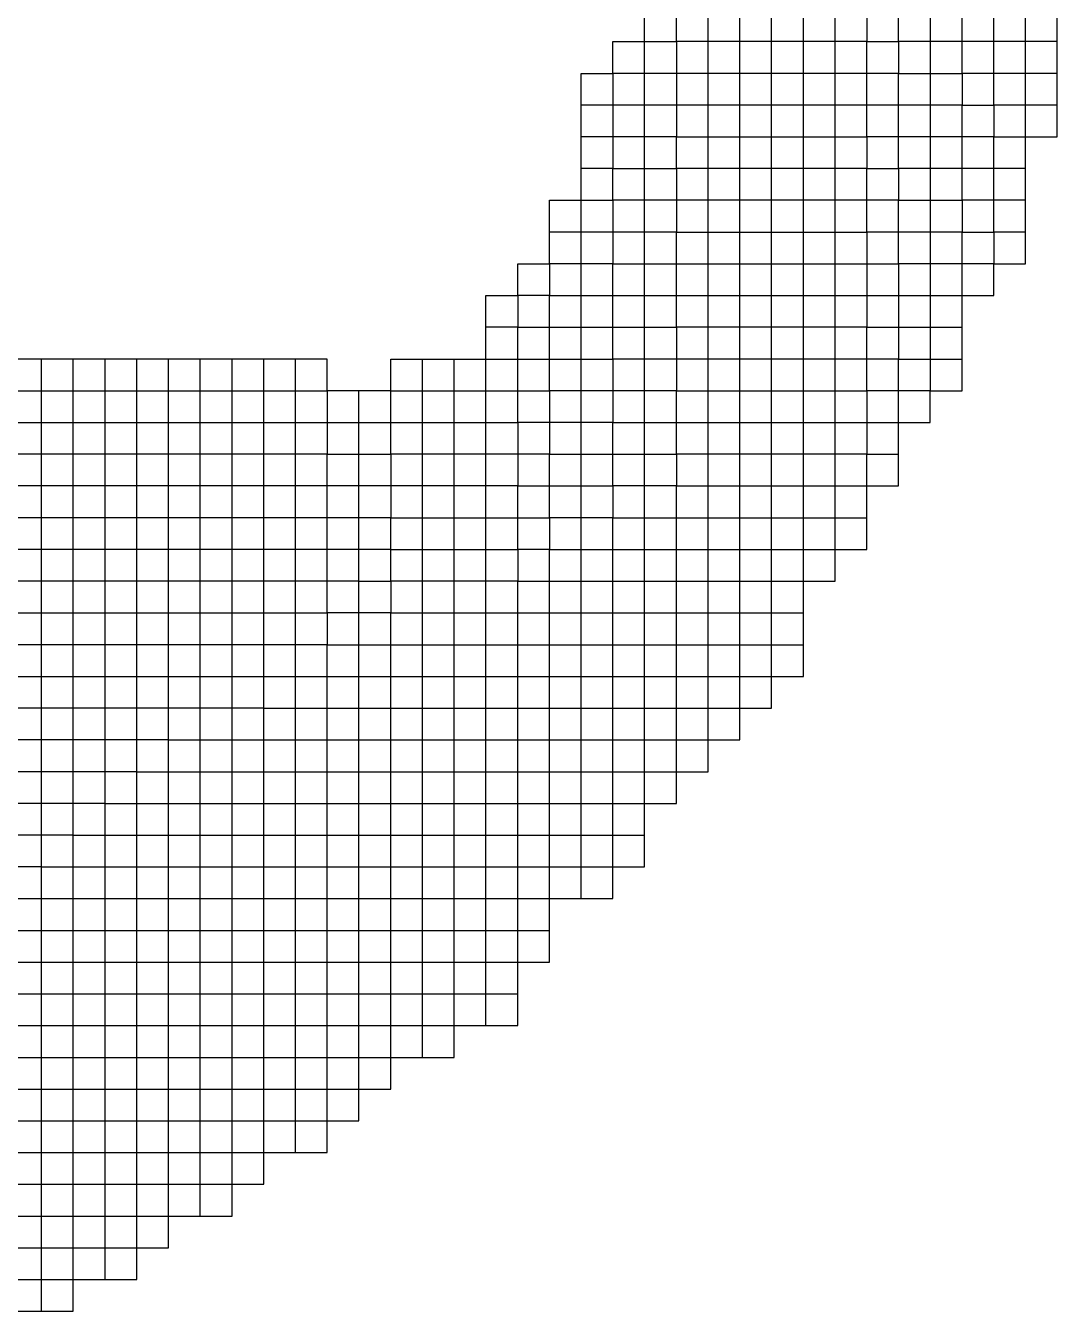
# Model space of a CAD drawing. Header units: millimetres. Extents: x 0 to 841, y 0 to 594.
# Drawn here: x 754.78 to 758.81, y 103.31 to 108.32 of the extents above; entities that cross this region are included whole.
import ezdxf
from ezdxf.enums import TextEntityAlignment as Align

# ---------------------------------------------------------------- set-up
doc = ezdxf.new("R2010")
doc.units = ezdxf.units.MM
doc.layers.add('TEXT', color=255, linetype='Continuous')
doc.styles.add('ECL', font='', dxfattribs={"width": 0.7, "height": 3})
doc.styles.get('ECL').set_extended_font_data('FangSong_GB2312')

# ---------------------------------------------------------------- blocks, each defined once
blk = doc.blocks.new('*U21')
at = {"color": 32, "linetype": 'Continuous'}
for points in [[(-17.49, -2.555), (-17.3415, -2.555), (-17.193, -2.555), (-17.0445, -2.555), (-16.896, -2.555), (-16.7475, -2.555), (-16.7475, -2.4065), (-16.599, -2.4065), (-16.4505, -2.4065), (-16.4505, -2.258), (-16.302, -2.258), (-16.1535, -2.258), (-16.005, -2.258), (-15.8565, -2.258), (-15.8565, -2.1095), (-15.708, -2.1095), (-15.708, -1.961), (-15.5595, -1.961), (-15.411, -1.961), (-15.411, -1.8125), (-15.2625, -1.8125), (-15.114, -1.8125), (-15.114, -1.664), (-14.9655, -1.664), (-14.817, -1.664), (-14.6685, -1.664), (-14.52, -1.664), (-14.3715, -1.664), (-14.3715, -1.5155), (-14.3715, -1.367), (-14.3715, -1.2185), (-14.3715, -1.07), (-14.3715, -0.9215), (-14.3715, -0.773), (-14.3715, -0.6245), (-14.3715, -0.476), (-14.3715, -0.3275), (-14.3715, -0.179), (-14.3715, -0.0305), (-14.3715, 0.118), (-14.3715, 0.2665), (-14.3715, 0.415), (-14.3715, 0.5635), (-14.3715, 0.712), (-14.3715, 0.8605)], [(-13.4805, -0.179), (-13.629, -0.179), (-13.629, -0.0305), (-13.7775, -0.0305), (-13.7775, 0.118), (-13.926, 0.118), (-14.0745, 0.118), (-14.0745, 0.2665), (-14.223, 0.2665), (-14.223, 0.415), (-14.3715, 0.415), (-14.52, 0.415), (-14.6685, 0.415), (-14.817, 0.415), (-14.9655, 0.415), (-15.114, 0.415), (-15.114, 0.2665), (-15.2625, 0.2665), (-15.411, 0.2665), (-15.411, 0.118), (-15.5595, 0.118)]]:
    blk.add_lwpolyline(points, dxfattribs=at)
at = {"color": 15, "linetype": 'Continuous'}
for points in [[(-18.2325, -4.1885), (-18.084, -4.1885), (-17.9355, -4.1885), (-17.787, -4.1885), (-17.6385, -4.1885), (-17.49, -4.1885), (-17.3415, -4.1885), (-17.193, -4.1885), (-17.0445, -4.1885), (-16.896, -4.1885), (-16.7475, -4.1885), (-16.7475, -4.04), (-16.599, -4.04), (-16.4505, -4.04), (-16.4505, -3.8915), (-16.302, -3.8915), (-16.1535, -3.8915), (-16.005, -3.8915), (-15.8565, -3.8915), (-15.8565, -3.743), (-15.8565, -3.5945), (-15.708, -3.5945), (-15.708, -3.446), (-15.708, -3.2975), (-15.5595, -3.2975), (-15.411, -3.2975), (-15.411, -3.149), (-15.411, -3.0005), (-15.411, -2.852), (-15.411, -2.7035), (-15.411, -2.555), (-15.2625, -2.555), (-15.114, -2.555), (-14.9655, -2.555), (-14.9655, -2.4065), (-14.9655, -2.258), (-14.9655, -2.1095), (-14.9655, -1.961), (-14.9655, -1.8125), (-14.9655, -1.664), (-14.9655, -1.5155), (-14.9655, -1.367), (-14.9655, -1.2185), (-14.9655, -1.07), (-14.9655, -0.9215), (-14.9655, -0.773), (-14.9655, -0.6245), (-14.9655, -0.476), (-14.9655, -0.3275), (-14.9655, -0.179), (-14.9655, -0.0305), (-14.9655, 0.118), (-14.9655, 0.2665), (-14.9655, 0.415), (-14.9655, 0.5635), (-14.9655, 0.712), (-14.9655, 0.8605)], [(-15.5595, -3.2975), (-15.5595, -3.149), (-15.5595, -3.0005), (-15.5595, -2.852), (-15.5595, -2.7035), (-15.5595, -2.555), (-15.5595, -2.4065), (-15.5595, -2.258), (-15.5595, -2.1095), (-15.5595, -1.961), (-15.5595, -1.8125), (-15.5595, -1.664), (-15.5595, -1.5155), (-15.5595, -1.367), (-15.5595, -1.2185), (-15.5595, -1.07), (-15.5595, -0.9215), (-15.5595, -0.773), (-15.5595, -0.6245), (-15.5595, -0.476), (-15.5595, -0.3275), (-15.5595, -0.179), (-15.5595, -0.0305), (-15.5595, 0.118), (-15.5595, 0.2665), (-15.5595, 0.415), (-15.5595, 0.5635), (-15.411, 0.5635), (-15.411, 0.712), (-15.2625, 0.712), (-15.114, 0.712), (-15.114, 0.8605)], [(-14.223, 0.8605), (-14.223, 0.712), (-14.0745, 0.712), (-14.0745, 0.5635), (-13.926, 0.5635), (-13.7775, 0.5635), (-13.7775, 0.415), (-13.629, 0.415), (-13.629, 0.2665), (-13.4805, 0.2665), (-13.332, 0.2665), (-13.332, 0.415), (-13.332, 0.5635), (-13.332, 0.712), (-13.332, 0.8605)], [(-18.2325, -3.446), (-18.084, -3.446), (-17.9355, -3.446), (-17.787, -3.446), (-17.6385, -3.446), (-17.49, -3.446), (-17.3415, -3.446), (-17.193, -3.446), (-17.0445, -3.446), (-16.896, -3.446), (-16.7475, -3.446), (-16.7475, -3.2975), (-16.599, -3.2975), (-16.4505, -3.2975), (-16.4505, -3.149), (-16.302, -3.149), (-16.1535, -3.149), (-16.005, -3.149), (-15.8565, -3.149), (-15.8565, -3.0005), (-15.708, -3.0005), (-15.708, -2.852), (-15.5595, -2.852), (-15.411, -2.852), (-15.2625, -2.852), (-15.114, -2.852), (-15.114, -2.7035), (-14.9655, -2.7035), (-14.9655, -2.555), (-14.817, -2.555), (-14.817, -2.4065), (-14.6685, -2.4065), (-14.6685, -2.258), (-14.52, -2.258), (-14.52, -2.1095), (-14.52, -1.961), (-14.52, -1.8125), (-14.52, -1.664), (-14.52, -1.5155), (-14.52, -1.367), (-14.52, -1.2185), (-14.52, -1.07), (-14.52, -0.9215), (-14.52, -0.773), (-14.52, -0.6245), (-14.52, -0.476), (-14.52, -0.3275), (-14.52, -0.179), (-14.52, -0.0305), (-14.52, 0.118), (-14.52, 0.2665), (-14.52, 0.415), (-14.52, 0.5635), (-14.52, 0.712), (-14.52, 0.8605)], [(-18.2325, -3.8915), (-18.084, -3.8915)]]:
    blk.add_lwpolyline(points, dxfattribs=at)
at = {"color": 22, "linetype": 'Continuous'}
for points in [[(-18.084, -3.149), (-17.9355, -3.149), (-17.787, -3.149), (-17.6385, -3.149), (-17.49, -3.149), (-17.3415, -3.149), (-17.193, -3.149), (-17.0445, -3.149), (-16.896, -3.149), (-16.7475, -3.149), (-16.7475, -3.0005), (-16.599, -3.0005), (-16.4505, -3.0005), (-16.4505, -2.852), (-16.302, -2.852), (-16.1535, -2.852), (-16.005, -2.852), (-15.8565, -2.852), (-15.8565, -2.7035), (-15.708, -2.7035), (-15.708, -2.555), (-15.5595, -2.555), (-15.411, -2.555), (-15.411, -2.4065), (-15.2625, -2.4065), (-15.114, -2.4065), (-14.9655, -2.4065), (-14.817, -2.4065), (-14.817, -2.258), (-14.817, -2.1095), (-14.817, -1.961), (-14.817, -1.8125), (-14.817, -1.664), (-14.817, -1.5155), (-14.817, -1.367), (-14.817, -1.2185), (-14.817, -1.07), (-14.817, -0.9215), (-14.817, -0.773), (-14.817, -0.6245), (-14.817, -0.476), (-14.817, -0.3275), (-14.817, -0.179), (-14.817, -0.0305), (-14.817, 0.118), (-14.817, 0.2665), (-14.817, 0.415), (-14.817, 0.5635), (-14.817, 0.712), (-14.817, 0.8605)], [(-17.6385, -2.7035), (-17.49, -2.7035), (-17.3415, -2.7035), (-17.193, -2.7035), (-17.0445, -2.7035), (-16.896, -2.7035), (-16.7475, -2.7035), (-16.7475, -2.555), (-16.599, -2.555), (-16.4505, -2.555), (-16.4505, -2.4065), (-16.302, -2.4065), (-16.1535, -2.4065), (-16.005, -2.4065), (-15.8565, -2.4065), (-15.8565, -2.258), (-15.708, -2.258), (-15.708, -2.1095), (-15.5595, -2.1095), (-15.411, -2.1095), (-15.411, -1.961), (-15.2625, -1.961), (-15.114, -1.961), (-15.114, -1.8125), (-14.9655, -1.8125), (-14.817, -1.8125), (-14.6685, -1.8125), (-14.52, -1.8125), (-14.3715, -1.8125), (-14.3715, -1.664), (-14.223, -1.664), (-14.223, -1.5155), (-14.223, -1.367), (-14.0745, -1.367), (-14.0745, -1.2185), (-14.0745, -1.07), (-13.926, -1.07), (-13.926, -0.9215), (-13.7775, -0.9215), (-13.7775, -0.773), (-13.7775, -0.6245), (-13.7775, -0.476), (-13.629, -0.476), (-13.629, -0.3275), (-13.4805, -0.3275), (-13.4805, -0.179), (-13.4805, -0.0305), (-13.4805, 0.118), (-13.4805, 0.2665), (-13.4805, 0.415), (-13.4805, 0.5635), (-13.4805, 0.712), (-13.4805, 0.8605)], [(-18.2325, -3.2975), (-18.084, -3.2975), (-17.9355, -3.2975), (-17.787, -3.2975), (-17.6385, -3.2975), (-17.49, -3.2975), (-17.3415, -3.2975), (-17.193, -3.2975), (-17.0445, -3.2975), (-16.896, -3.2975), (-16.7475, -3.2975), (-16.7475, -3.149), (-16.599, -3.149), (-16.4505, -3.149), (-16.4505, -3.0005), (-16.302, -3.0005), (-16.1535, -3.0005), (-16.005, -3.0005), (-15.8565, -3.0005), (-15.8565, -2.852), (-15.708, -2.852), (-15.708, -2.7035), (-15.5595, -2.7035), (-15.411, -2.7035), (-15.2625, -2.7035), (-15.114, -2.7035), (-15.114, -2.555), (-15.114, -2.4065), (-15.114, -2.258), (-14.9655, -2.258), (-14.817, -2.258), (-14.6685, -2.258), (-14.6685, -2.1095), (-14.6685, -1.961), (-14.6685, -1.8125), (-14.6685, -1.664), (-14.6685, -1.5155), (-14.6685, -1.367), (-14.6685, -1.2185), (-14.6685, -1.07), (-14.6685, -0.9215), (-14.6685, -0.773), (-14.6685, -0.6245), (-14.6685, -0.476), (-14.6685, -0.3275), (-14.6685, -0.179), (-14.6685, -0.0305), (-14.6685, 0.118), (-14.6685, 0.2665), (-14.6685, 0.415), (-14.6685, 0.5635), (-14.6685, 0.712), (-14.6685, 0.8605)], [(-18.2325, -4.4855), (-18.084, -4.4855), (-17.9355, -4.4855), (-17.787, -4.4855), (-17.6385, -4.4855), (-17.49, -4.4855), (-17.3415, -4.4855), (-17.193, -4.4855), (-17.0445, -4.4855), (-16.896, -4.4855), (-16.7475, -4.4855), (-16.7475, -4.337), (-16.599, -4.337), (-16.599, -4.1885), (-16.4505, -4.1885), (-16.4505, -4.04), (-16.302, -4.04), (-16.1535, -4.04), (-16.1535, -3.8915), (-16.1535, -3.743), (-16.1535, -3.5945), (-16.1535, -3.446), (-16.1535, -3.2975), (-16.1535, -3.149), (-16.1535, -3.0005), (-16.1535, -2.852), (-16.1535, -2.7035), (-16.1535, -2.555), (-16.1535, -2.4065), (-16.1535, -2.258), (-16.1535, -2.1095), (-16.1535, -1.961), (-16.1535, -1.8125), (-16.1535, -1.664), (-16.1535, -1.5155), (-16.1535, -1.367), (-16.1535, -1.2185), (-16.1535, -1.07), (-16.1535, -0.9215), (-16.1535, -0.773)], [(-18.2325, -4.337), (-18.084, -4.337), (-17.9355, -4.337), (-17.787, -4.337), (-17.6385, -4.337), (-17.49, -4.337), (-17.3415, -4.337), (-17.193, -4.337), (-17.0445, -4.337), (-16.896, -4.337), (-16.7475, -4.337), (-16.7475, -4.1885), (-16.599, -4.1885), (-16.599, -4.04), (-16.599, -3.8915), (-16.599, -3.743), (-16.599, -3.5945), (-16.599, -3.446), (-16.599, -3.2975), (-16.599, -3.149), (-16.599, -3.0005), (-16.599, -2.852), (-16.599, -2.7035), (-16.599, -2.555), (-16.599, -2.4065), (-16.599, -2.258), (-16.599, -2.1095), (-16.599, -1.961), (-16.599, -1.8125), (-16.599, -1.664), (-16.599, -1.5155), (-16.599, -1.367), (-16.599, -1.2185), (-16.599, -1.07), (-16.599, -0.9215)], [(-18.2325, -4.634), (-18.084, -4.634), (-17.9355, -4.634), (-17.787, -4.634), (-17.6385, -4.634), (-17.49, -4.634), (-17.3415, -4.634), (-17.193, -4.634), (-17.193, -4.4855), (-17.193, -4.337), (-17.193, -4.1885), (-17.193, -4.04), (-17.193, -3.8915), (-17.193, -3.743), (-17.193, -3.5945), (-17.193, -3.446), (-17.193, -3.2975), (-17.193, -3.149), (-17.193, -3.0005), (-17.193, -2.852), (-17.193, -2.7035), (-17.193, -2.555)], [(-17.3415, -4.7825), (-17.3415, -4.634), (-17.3415, -4.4855), (-17.3415, -4.337), (-17.3415, -4.1885), (-17.3415, -4.04), (-17.3415, -3.8915), (-17.3415, -3.743), (-17.3415, -3.5945), (-17.3415, -3.446), (-17.3415, -3.2975), (-17.3415, -3.149), (-17.3415, -3.0005), (-17.3415, -2.852), (-17.3415, -2.7035), (-17.3415, -2.555)], [(-18.2325, -4.931), (-18.084, -4.931), (-17.9355, -4.931), (-17.787, -4.931), (-17.6385, -4.931), (-17.6385, -4.7825), (-17.6385, -4.634), (-17.6385, -4.4855), (-17.6385, -4.337), (-17.6385, -4.1885), (-17.6385, -4.04), (-17.6385, -3.8915), (-17.6385, -3.743), (-17.6385, -3.5945), (-17.6385, -3.446), (-17.6385, -3.2975), (-17.6385, -3.149), (-17.6385, -3.0005), (-17.6385, -2.852)], [(-18.2325, -3.5945), (-18.084, -3.5945), (-17.9355, -3.5945), (-17.787, -3.5945), (-17.6385, -3.5945), (-17.49, -3.5945), (-17.3415, -3.5945), (-17.193, -3.5945), (-17.0445, -3.5945), (-16.896, -3.5945), (-16.7475, -3.5945), (-16.7475, -3.446), (-16.599, -3.446), (-16.4505, -3.446), (-16.4505, -3.2975), (-16.302, -3.2975), (-16.1535, -3.2975), (-16.005, -3.2975), (-15.8565, -3.2975), (-15.8565, -3.149), (-15.708, -3.149), (-15.708, -3.0005), (-15.5595, -3.0005), (-15.411, -3.0005), (-15.2625, -3.0005)], [(-18.2325, -4.04), (-18.084, -4.04), (-17.9355, -4.04), (-17.787, -4.04), (-17.6385, -4.04), (-17.49, -4.04), (-17.3415, -4.04), (-17.193, -4.04), (-17.0445, -4.04), (-16.896, -4.04), (-16.7475, -4.04), (-16.7475, -3.8915), (-16.599, -3.8915), (-16.4505, -3.8915), (-16.4505, -3.743), (-16.302, -3.743), (-16.1535, -3.743), (-16.005, -3.743), (-15.8565, -3.743)]]:
    blk.add_lwpolyline(points, dxfattribs=at)
at = {"color": 34, "linetype": 'Continuous'}
for points in [[(-13.926, 0.8605), (-13.926, 0.712), (-13.926, 0.5635), (-13.926, 0.415), (-13.926, 0.2665), (-13.926, 0.118), (-13.926, -0.0305), (-13.926, -0.179), (-13.926, -0.3275), (-13.926, -0.476), (-13.926, -0.6245), (-13.926, -0.773), (-13.926, -0.9215), (-14.0745, -0.9215), (-14.0745, -0.773), (-14.223, -0.773), (-14.223, -0.6245), (-14.3715, -0.6245), (-14.52, -0.6245), (-14.6685, -0.6245), (-14.817, -0.6245), (-14.9655, -0.6245), (-15.114, -0.6245), (-15.114, -0.773), (-15.2625, -0.773), (-15.411, -0.773), (-15.411, -0.9215), (-15.5595, -0.9215), (-15.708, -0.9215), (-15.708, -1.07), (-15.8565, -1.07), (-15.8565, -1.2185), (-16.005, -1.2185), (-16.1535, -1.2185), (-16.302, -1.2185), (-16.4505, -1.2185), (-16.4505, -1.367), (-16.599, -1.367), (-16.7475, -1.367), (-16.7475, -1.2185), (-16.896, -1.2185), (-17.0445, -1.2185), (-17.193, -1.2185), (-17.3415, -1.2185), (-17.49, -1.2185), (-17.6385, -1.2185), (-17.787, -1.2185), (-17.9355, -1.2185), (-18.084, -1.2185), (-18.2325, -1.2185)], [(-18.2325, -3.743), (-18.084, -3.743), (-17.9355, -3.743)]]:
    blk.add_lwpolyline(points, dxfattribs=at)
at = {"color": 13, "linetype": 'Continuous'}
for points in [[(-16.896, -3.8915), (-16.7475, -3.8915), (-16.7475, -3.743), (-16.599, -3.743), (-16.4505, -3.743), (-16.4505, -3.5945), (-16.302, -3.5945), (-16.1535, -3.5945), (-16.005, -3.5945), (-15.8565, -3.5945), (-15.8565, -3.446), (-15.8565, -3.2975), (-15.708, -3.2975), (-15.708, -3.149), (-15.5595, -3.149), (-15.411, -3.149), (-15.2625, -3.149), (-15.2625, -3.0005), (-15.2625, -2.852), (-15.2625, -2.7035), (-15.2625, -2.555), (-15.2625, -2.4065), (-15.2625, -2.258), (-15.2625, -2.1095), (-15.2625, -1.961), (-15.2625, -1.8125), (-15.2625, -1.664), (-15.2625, -1.5155), (-15.2625, -1.367), (-15.2625, -1.2185), (-15.2625, -1.07), (-15.2625, -0.9215), (-15.2625, -0.773), (-15.2625, -0.6245), (-15.2625, -0.476), (-15.2625, -0.3275), (-15.2625, -0.179), (-15.2625, -0.0305), (-15.2625, 0.118), (-15.2625, 0.2665), (-15.2625, 0.415), (-15.2625, 0.5635), (-15.2625, 0.712), (-15.2625, 0.8605)], [(-13.332, 0.712), (-13.4805, 0.712), (-13.629, 0.712), (-13.629, 0.8605), (-13.7775, 0.8605), (-13.7775, 1.009), (-13.926, 1.009), (-14.0745, 1.009), (-14.0745, 1.1575), (-14.223, 1.1575), (-14.223, 1.306), (-14.3715, 1.306), (-14.52, 1.306), (-14.6685, 1.306), (-14.817, 1.306), (-14.9655, 1.306), (-15.114, 1.306), (-15.114, 1.1575), (-15.2625, 1.1575)], [(-13.332, 0.5635), (-13.4805, 0.5635), (-13.629, 0.5635), (-13.629, 0.712), (-13.7775, 0.712), (-13.7775, 0.8605), (-13.926, 0.8605), (-14.0745, 0.8605), (-14.0745, 1.009), (-14.223, 1.009), (-14.223, 1.1575), (-14.3715, 1.1575), (-14.52, 1.1575), (-14.6685, 1.1575), (-14.817, 1.1575), (-14.9655, 1.1575), (-15.114, 1.1575), (-15.114, 1.009), (-15.2625, 1.009)], [(-13.332, 0.415), (-13.4805, 0.415), (-13.629, 0.415), (-13.629, 0.5635), (-13.7775, 0.5635), (-13.7775, 0.712), (-13.926, 0.712), (-14.0745, 0.712), (-14.0745, 0.8605), (-14.223, 0.8605), (-14.223, 1.009), (-14.3715, 1.009), (-14.52, 1.009), (-14.6685, 1.009), (-14.817, 1.009), (-14.9655, 1.009), (-15.114, 1.009), (-15.114, 0.8605), (-15.2625, 0.8605)], [(-13.4805, 0.118), (-13.629, 0.118), (-13.629, 0.2665), (-13.7775, 0.2665), (-13.7775, 0.415), (-13.926, 0.415), (-14.0745, 0.415), (-14.0745, 0.5635), (-14.223, 0.5635), (-14.223, 0.712), (-14.3715, 0.712), (-14.52, 0.712), (-14.6685, 0.712), (-14.817, 0.712), (-14.9655, 0.712), (-15.114, 0.712), (-15.114, 0.5635), (-15.2625, 0.5635), (-15.411, 0.5635), (-15.411, 0.415), (-15.5595, 0.415)], [(-13.4805, -0.0305), (-13.629, -0.0305), (-13.629, 0.118), (-13.7775, 0.118), (-13.7775, 0.2665), (-13.926, 0.2665), (-14.0745, 0.2665), (-14.0745, 0.415), (-14.223, 0.415), (-14.223, 0.5635), (-14.3715, 0.5635), (-14.52, 0.5635), (-14.6685, 0.5635), (-14.817, 0.5635), (-14.9655, 0.5635), (-15.114, 0.5635), (-15.114, 0.415), (-15.2625, 0.415), (-15.411, 0.415), (-15.411, 0.2665), (-15.5595, 0.2665)], [(-16.005, -3.8915), (-16.005, -3.743), (-16.005, -3.5945), (-16.005, -3.446), (-16.005, -3.2975), (-16.005, -3.149), (-16.005, -3.0005), (-16.005, -2.852), (-16.005, -2.7035), (-16.005, -2.555), (-16.005, -2.4065), (-16.005, -2.258), (-16.005, -2.1095), (-16.005, -1.961), (-16.005, -1.8125), (-16.005, -1.664), (-16.005, -1.5155), (-16.005, -1.367), (-16.005, -1.2185), (-16.005, -1.07), (-16.005, -0.9215), (-16.005, -0.773), (-16.005, -0.6245), (-16.005, -0.476), (-15.8565, -0.476), (-15.8565, -0.3275), (-15.708, -0.3275), (-15.708, -0.179), (-15.708, -0.0305), (-15.5595, -0.0305), (-15.411, -0.0305), (-15.411, 0.118), (-15.2625, 0.118), (-15.114, 0.118), (-15.114, 0.2665), (-14.9655, 0.2665), (-14.817, 0.2665), (-14.6685, 0.2665), (-14.52, 0.2665), (-14.3715, 0.2665), (-14.223, 0.2665), (-14.223, 0.118), (-14.0745, 0.118), (-14.0745, -0.0305), (-13.926, -0.0305), (-13.7775, -0.0305), (-13.7775, -0.179), (-13.629, -0.179), (-13.629, -0.3275), (-13.7775, -0.3275), (-13.7775, -0.179), (-13.926, -0.179), (-14.0745, -0.179), (-14.0745, -0.0305), (-14.223, -0.0305), (-14.223, 0.118), (-14.3715, 0.118), (-14.52, 0.118), (-14.6685, 0.118), (-14.817, 0.118), (-14.9655, 0.118), (-15.114, 0.118), (-15.114, -0.0305), (-15.2625, -0.0305), (-15.411, -0.0305), (-15.411, -0.179), (-15.5595, -0.179), (-15.708, -0.179)], [(-16.4505, -0.9215), (-16.4505, -0.773), (-16.005, -0.773), (-15.8565, -0.773), (-15.8565, -0.6245), (-15.708, -0.6245), (-15.708, -0.476), (-15.5595, -0.476), (-15.411, -0.476), (-15.411, -0.3275), (-15.2625, -0.3275), (-15.114, -0.3275), (-15.114, -0.179), (-14.9655, -0.179), (-14.817, -0.179), (-14.6685, -0.179), (-14.52, -0.179), (-14.3715, -0.179), (-14.223, -0.179), (-14.223, -0.3275), (-14.0745, -0.3275), (-14.0745, -0.476), (-13.926, -0.476), (-13.7775, -0.476), (-13.7775, -0.3275), (-13.926, -0.3275), (-14.0745, -0.3275), (-14.0745, -0.179), (-14.223, -0.179), (-14.223, -0.0305), (-14.3715, -0.0305), (-14.52, -0.0305), (-14.6685, -0.0305), (-14.817, -0.0305), (-14.9655, -0.0305), (-15.114, -0.0305), (-15.114, -0.179), (-15.2625, -0.179), (-15.411, -0.179), (-15.411, -0.3275), (-15.5595, -0.3275), (-15.708, -0.3275), (-15.708, -0.476), (-15.8565, -0.476), (-15.8565, -0.6245), (-16.005, -0.6245)], [(-16.302, -4.04), (-16.302, -3.8915), (-16.302, -3.743), (-16.302, -3.5945), (-16.302, -3.446), (-16.302, -3.2975), (-16.302, -3.149), (-16.302, -3.0005), (-16.302, -2.852), (-16.302, -2.7035), (-16.302, -2.555), (-16.302, -2.4065), (-16.302, -2.258), (-16.302, -2.1095), (-16.302, -1.961), (-16.302, -1.8125), (-16.302, -1.664), (-16.302, -1.5155), (-16.302, -1.367), (-16.302, -1.2185), (-16.302, -1.07), (-16.302, -0.9215), (-16.302, -0.773)], [(-16.4505, -1.664), (-16.302, -1.664), (-16.1535, -1.664), (-16.005, -1.664), (-15.8565, -1.664), (-15.8565, -1.5155), (-15.708, -1.5155), (-15.708, -1.367), (-15.5595, -1.367), (-15.411, -1.367), (-15.411, -1.2185), (-15.2625, -1.2185), (-15.114, -1.2185), (-15.114, -1.07), (-14.9655, -1.07), (-14.817, -1.07), (-14.6685, -1.07), (-14.52, -1.07), (-14.3715, -1.07), (-14.223, -1.07), (-14.223, -1.2185), (-14.0745, -1.2185)], [(-17.0445, -2.4065), (-16.896, -2.4065), (-16.7475, -2.4065), (-16.7475, -2.258), (-16.599, -2.258), (-16.4505, -2.258), (-16.4505, -2.1095), (-16.302, -2.1095), (-16.1535, -2.1095), (-16.005, -2.1095), (-15.8565, -2.1095), (-15.8565, -1.961), (-15.708, -1.961), (-15.708, -1.8125), (-15.5595, -1.8125), (-15.411, -1.8125), (-15.411, -1.664), (-15.2625, -1.664), (-15.114, -1.664), (-15.114, -1.5155), (-14.9655, -1.5155), (-14.817, -1.5155), (-14.6685, -1.5155), (-14.52, -1.5155), (-14.3715, -1.5155), (-14.223, -1.5155)], [(-17.787, -2.852), (-17.6385, -2.852), (-17.49, -2.852), (-17.3415, -2.852), (-17.193, -2.852), (-17.0445, -2.852), (-16.896, -2.852), (-16.7475, -2.852), (-16.7475, -2.7035), (-16.599, -2.7035), (-16.4505, -2.7035), (-16.4505, -2.555), (-16.302, -2.555), (-16.1535, -2.555), (-16.005, -2.555), (-15.8565, -2.555), (-15.8565, -2.4065), (-15.708, -2.4065), (-15.708, -2.258), (-15.5595, -2.258), (-15.411, -2.258), (-15.411, -2.1095), (-15.2625, -2.1095), (-15.114, -2.1095), (-15.114, -1.961), (-14.9655, -1.961), (-14.817, -1.961), (-14.6685, -1.961), (-14.52, -1.961)], [(-17.9355, -3.0005), (-17.787, -3.0005), (-17.6385, -3.0005), (-17.49, -3.0005), (-17.3415, -3.0005), (-17.193, -3.0005), (-17.0445, -3.0005), (-16.896, -3.0005), (-16.7475, -3.0005), (-16.7475, -2.852), (-16.599, -2.852), (-16.4505, -2.852), (-16.4505, -2.7035), (-16.302, -2.7035), (-16.1535, -2.7035), (-16.005, -2.7035), (-15.8565, -2.7035), (-15.8565, -2.555), (-15.708, -2.555), (-15.708, -2.4065), (-15.5595, -2.4065), (-15.411, -2.4065), (-15.411, -2.258), (-15.2625, -2.258), (-15.114, -2.258), (-15.114, -2.1095), (-14.9655, -2.1095), (-14.817, -2.1095), (-14.6685, -2.1095), (-14.52, -2.1095)], [(-18.2325, -4.7825), (-18.084, -4.7825), (-17.9355, -4.7825), (-17.787, -4.7825), (-17.6385, -4.7825), (-17.49, -4.7825), (-17.3415, -4.7825), (-17.193, -4.7825), (-17.193, -4.634), (-17.0445, -4.634), (-17.0445, -4.4855), (-17.0445, -4.337), (-17.0445, -4.1885), (-17.0445, -4.04), (-17.0445, -3.8915), (-17.0445, -3.743), (-17.0445, -3.5945), (-17.0445, -3.446), (-17.0445, -3.2975), (-17.0445, -3.149), (-17.0445, -3.0005), (-17.0445, -2.852), (-17.0445, -2.7035)], [(-17.49, -3.446), (-17.49, -3.2975), (-17.49, -3.149), (-17.49, -3.0005), (-17.49, -2.852), (-17.49, -2.7035)], [(-16.896, -3.743), (-16.7475, -3.743), (-16.7475, -3.5945), (-16.599, -3.5945), (-16.4505, -3.5945), (-16.4505, -3.446), (-16.302, -3.446), (-16.1535, -3.446), (-16.005, -3.446), (-15.8565, -3.446), (-15.708, -3.446)], [(-18.2325, -5.228), (-18.084, -5.228), (-17.9355, -5.228), (-17.9355, -5.0795), (-17.9355, -4.931), (-17.9355, -4.7825), (-17.9355, -4.634), (-17.9355, -4.4855), (-17.9355, -4.337)], [(-18.2325, -5.0795), (-18.084, -5.0795), (-17.9355, -5.0795), (-17.787, -5.0795), (-17.6385, -5.0795), (-17.6385, -4.931), (-17.49, -4.931), (-17.49, -4.7825), (-17.49, -4.634), (-17.49, -4.4855), (-17.49, -4.337)], [(-18.084, -5.228), (-18.084, -5.0795), (-18.084, -4.931), (-18.084, -4.7825), (-18.084, -4.634), (-18.084, -4.4855), (-18.084, -4.337)], [(-17.787, -5.0795), (-17.787, -4.931), (-17.787, -4.7825), (-17.787, -4.634), (-17.787, -4.4855), (-17.787, -4.337)]]:
    blk.add_lwpolyline(points, dxfattribs=at)
at = {"color": 75, "linetype": 'Continuous'}
blk.add_lwpolyline([(-18.2325, -0.9215), (-18.084, -0.9215), (-17.9355, -0.9215), (-17.787, -0.9215), (-17.6385, -0.9215), (-17.49, -0.9215), (-17.3415, -0.9215), (-17.193, -0.9215), (-17.0445, -0.9215), (-16.896, -0.9215), (-16.7475, -0.9215), (-16.7475, -1.07), (-16.599, -1.07), (-16.4505, -1.07), (-16.4505, -0.9215), (-16.302, -0.9215), (-16.1535, -0.9215), (-16.005, -0.9215), (-15.8565, -0.9215), (-15.8565, -0.773), (-15.708, -0.773), (-15.708, -0.6245), (-15.5595, -0.6245), (-15.411, -0.6245), (-15.411, -0.476), (-15.2625, -0.476), (-15.114, -0.476), (-15.114, -0.3275), (-14.9655, -0.3275), (-14.817, -0.3275), (-14.6685, -0.3275), (-14.52, -0.3275), (-14.3715, -0.3275), (-14.223, -0.3275), (-14.223, -0.476), (-14.0745, -0.476), (-14.0745, -0.6245), (-13.926, -0.6245), (-13.7775, -0.6245)], dxfattribs=at)
at = {"color": 57, "linetype": 'Continuous'}
for points in [[(-16.599, -1.8125), (-16.4505, -1.8125), (-16.4505, -1.664), (-16.4505, -1.5155), (-16.302, -1.5155), (-16.1535, -1.5155), (-16.005, -1.5155), (-15.8565, -1.5155), (-15.8565, -1.367), (-15.708, -1.367), (-15.708, -1.2185), (-15.5595, -1.2185), (-15.411, -1.2185), (-15.411, -1.07), (-15.2625, -1.07), (-15.114, -1.07), (-15.114, -0.9215), (-14.9655, -0.9215), (-14.817, -0.9215), (-14.6685, -0.9215), (-14.52, -0.9215), (-14.3715, -0.9215), (-14.223, -0.9215), (-14.223, -1.07), (-14.0745, -1.07), (-14.0745, -0.9215), (-14.223, -0.9215), (-14.223, -0.773), (-14.3715, -0.773), (-14.52, -0.773), (-14.6685, -0.773), (-14.817, -0.773), (-14.9655, -0.773), (-15.114, -0.773), (-15.114, -0.9215), (-15.2625, -0.9215), (-15.411, -0.9215), (-15.411, -1.07), (-15.5595, -1.07), (-15.708, -1.07), (-15.708, -1.2185), (-15.8565, -1.2185), (-15.8565, -1.367), (-16.005, -1.367), (-16.1535, -1.367), (-16.302, -1.367), (-16.4505, -1.367), (-16.4505, -1.5155), (-16.599, -1.5155), (-16.7475, -1.5155), (-16.7475, -1.367), (-16.896, -1.367), (-17.0445, -1.367), (-17.193, -1.367), (-17.3415, -1.367), (-17.49, -1.367), (-17.6385, -1.367), (-17.787, -1.367), (-17.9355, -1.367), (-18.084, -1.367), (-18.2325, -1.367)], [(-18.2325, -1.07), (-18.084, -1.07), (-17.9355, -1.07), (-17.787, -1.07), (-17.6385, -1.07), (-17.49, -1.07), (-17.3415, -1.07), (-17.193, -1.07), (-17.0445, -1.07), (-16.896, -1.07), (-16.7475, -1.07), (-16.7475, -1.2185), (-16.599, -1.2185), (-16.4505, -1.2185), (-16.4505, -1.07), (-16.302, -1.07), (-16.1535, -1.07), (-16.005, -1.07), (-15.8565, -1.07), (-15.8565, -0.9215), (-15.708, -0.9215), (-15.708, -0.773), (-15.5595, -0.773), (-15.411, -0.773), (-15.411, -0.6245), (-15.2625, -0.6245), (-15.114, -0.6245), (-15.114, -0.476), (-14.9655, -0.476), (-14.817, -0.476), (-14.6685, -0.476), (-14.52, -0.476), (-14.3715, -0.476), (-14.223, -0.476), (-14.223, -0.6245), (-14.0745, -0.6245), (-14.0745, -0.773), (-13.926, -0.773), (-13.7775, -0.773)], [(-17.0445, -2.7035), (-17.0445, -2.555), (-17.0445, -2.4065), (-17.0445, -2.258), (-17.0445, -2.1095), (-17.0445, -1.961), (-17.0445, -1.8125), (-17.0445, -1.664), (-17.0445, -1.5155), (-17.0445, -1.367), (-17.0445, -1.2185), (-17.0445, -1.07), (-17.0445, -0.9215), (-17.0445, -0.773)]]:
    blk.add_lwpolyline(points, dxfattribs=at)
at = {"color": 94, "linetype": 'Continuous'}
for points in [[(-16.4505, -1.664), (-16.599, -1.664), (-16.7475, -1.664), (-16.7475, -1.5155), (-16.896, -1.5155), (-17.0445, -1.5155), (-17.193, -1.5155), (-17.3415, -1.5155), (-17.49, -1.5155), (-17.6385, -1.5155), (-17.787, -1.5155), (-17.9355, -1.5155), (-18.084, -1.5155), (-18.2325, -1.5155)], [(-16.599, -1.8125), (-16.7475, -1.8125), (-16.7475, -1.664), (-16.896, -1.664), (-17.0445, -1.664), (-17.193, -1.664), (-17.3415, -1.664), (-17.49, -1.664), (-17.6385, -1.664), (-17.787, -1.664), (-17.9355, -1.664), (-18.084, -1.664), (-18.2325, -1.664)], [(-18.2325, -1.961), (-18.084, -1.961), (-17.9355, -1.961), (-17.787, -1.961), (-17.6385, -1.961), (-17.49, -1.961), (-17.3415, -1.961), (-17.193, -1.961), (-17.0445, -1.961), (-16.896, -1.961), (-16.7475, -1.961), (-16.7475, -1.8125), (-16.896, -1.8125), (-17.0445, -1.8125), (-17.193, -1.8125), (-17.3415, -1.8125), (-17.49, -1.8125), (-17.6385, -1.8125), (-17.787, -1.8125), (-17.9355, -1.8125), (-18.084, -1.8125), (-18.2325, -1.8125)], [(-16.896, -2.1095), (-17.0445, -2.1095), (-17.193, -2.1095), (-17.3415, -2.1095), (-17.49, -2.1095), (-17.6385, -2.1095), (-17.787, -2.1095), (-17.9355, -2.1095), (-18.084, -2.1095), (-18.2325, -2.1095)], [(-17.49, -2.555), (-17.6385, -2.555), (-17.787, -2.555), (-17.9355, -2.555), (-18.084, -2.555), (-18.2325, -2.555)], [(-17.6385, -2.7035), (-17.787, -2.7035), (-17.9355, -2.7035), (-18.084, -2.7035), (-18.2325, -2.7035)]]:
    blk.add_lwpolyline(points, dxfattribs=at)
at = {"color": 91, "linetype": 'Continuous'}
blk.add_lwpolyline([(-16.4505, -0.9215), (-16.7475, -0.9215), (-16.7475, -0.773), (-19.7175, -0.773)], dxfattribs=at)
at = {"color": 74, "linetype": 'Continuous'}
blk.add_lwpolyline([(-18.084, -4.337), (-18.084, -4.1885), (-18.084, -4.04), (-18.084, -3.8915), (-18.084, -3.743), (-18.084, -3.5945), (-18.084, -3.446), (-18.084, -3.2975), (-18.084, -3.149), (-18.084, -3.0005), (-18.084, -2.852), (-18.084, -2.7035), (-18.084, -2.555), (-18.084, -2.4065), (-18.084, -2.258), (-18.084, -2.1095), (-18.084, -1.961), (-18.084, -1.8125), (-18.084, -1.664), (-18.084, -1.5155), (-18.084, -1.367), (-18.084, -1.2185), (-18.084, -1.07), (-18.084, -0.9215), (-18.084, -0.773)], dxfattribs=at)
at = {"color": 66, "linetype": 'Continuous'}
blk.add_lwpolyline([(-17.9355, -4.337), (-17.9355, -4.1885), (-17.9355, -4.04), (-17.9355, -3.8915), (-17.9355, -3.743), (-17.9355, -3.5945), (-17.9355, -3.446), (-17.9355, -3.2975), (-17.9355, -3.149), (-17.9355, -3.0005), (-17.9355, -2.852), (-17.9355, -2.7035), (-17.9355, -2.555), (-17.9355, -2.4065), (-17.9355, -2.258), (-17.9355, -2.1095), (-17.9355, -1.961), (-17.9355, -1.8125), (-17.9355, -1.664), (-17.9355, -1.5155), (-17.9355, -1.367), (-17.9355, -1.2185), (-17.9355, -1.07), (-17.9355, -0.9215), (-17.9355, -0.773)], dxfattribs=at)
at = {"color": 77, "linetype": 'Continuous'}
blk.add_lwpolyline([(-17.787, -4.337), (-17.787, -4.1885), (-17.787, -4.04), (-17.787, -3.8915), (-17.787, -3.743), (-17.787, -3.5945), (-17.787, -3.446), (-17.787, -3.2975), (-17.787, -3.149), (-17.787, -3.0005), (-17.787, -2.852), (-17.787, -2.7035), (-17.787, -2.555), (-17.787, -2.4065), (-17.787, -2.258), (-17.787, -2.1095), (-17.787, -1.961), (-17.787, -1.8125), (-17.787, -1.664), (-17.787, -1.5155), (-17.787, -1.367), (-17.787, -1.2185), (-17.787, -1.07), (-17.787, -0.9215), (-17.787, -0.773)], dxfattribs=at)
at = {"color": 95, "linetype": 'Continuous'}
for points in [[(-17.6385, -2.852), (-17.6385, -2.7035), (-17.6385, -2.555), (-17.6385, -2.4065), (-17.6385, -2.258), (-17.6385, -2.1095), (-17.6385, -1.961), (-17.6385, -1.8125), (-17.6385, -1.664), (-17.6385, -1.5155), (-17.6385, -1.367), (-17.6385, -1.2185), (-17.6385, -1.07), (-17.6385, -0.9215), (-17.6385, -0.773)], [(-17.49, -2.7035), (-17.49, -2.555), (-17.49, -2.4065), (-17.49, -2.258), (-17.49, -2.1095), (-17.49, -1.961), (-17.49, -1.8125), (-17.49, -1.664), (-17.49, -1.5155), (-17.49, -1.367), (-17.49, -1.2185), (-17.49, -1.07), (-17.49, -0.9215), (-17.49, -0.773)], [(-17.193, -2.555), (-17.193, -2.4065), (-17.193, -2.258), (-17.193, -2.1095), (-17.193, -1.961), (-17.193, -1.8125), (-17.193, -1.664), (-17.193, -1.5155), (-17.193, -1.367), (-17.193, -1.2185), (-17.193, -1.07), (-17.193, -0.9215), (-17.193, -0.773)]]:
    blk.add_lwpolyline(points, dxfattribs=at)
at = {"color": 82, "linetype": 'Continuous'}
blk.add_lwpolyline([(-17.3415, -2.555), (-17.3415, -2.4065), (-17.3415, -2.258), (-17.3415, -2.1095), (-17.3415, -1.961), (-17.3415, -1.8125), (-17.3415, -1.664), (-17.3415, -1.5155), (-17.3415, -1.367), (-17.3415, -1.2185), (-17.3415, -1.07), (-17.3415, -0.9215), (-17.3415, -0.773)], dxfattribs=at)
at = {"color": 25, "linetype": 'Continuous'}
blk.add_lwpolyline([(-16.896, -4.4855), (-16.896, -4.337), (-16.896, -4.1885), (-16.896, -4.04), (-16.896, -3.8915), (-16.896, -3.743), (-16.896, -3.5945), (-16.896, -3.446), (-16.896, -3.2975), (-16.896, -3.149), (-16.896, -3.0005), (-16.896, -2.852), (-16.896, -2.7035), (-16.896, -2.555), (-16.896, -2.4065), (-16.896, -2.258), (-16.896, -2.1095), (-16.896, -1.961), (-16.896, -1.8125), (-16.896, -1.664), (-16.896, -1.5155), (-16.896, -1.367), (-16.896, -1.2185), (-16.896, -1.07), (-16.896, -0.9215), (-16.896, -0.773)], dxfattribs=at)
at = {"color": 64, "linetype": 'Continuous'}
blk.add_lwpolyline([(-18.2325, -2.258), (-18.084, -2.258), (-17.9355, -2.258), (-17.787, -2.258), (-17.6385, -2.258), (-17.49, -2.258), (-17.3415, -2.258), (-17.193, -2.258), (-17.0445, -2.258), (-16.896, -2.258), (-16.7475, -2.258), (-16.7475, -2.1095), (-16.599, -2.1095), (-16.4505, -2.1095), (-16.4505, -1.961), (-16.302, -1.961), (-16.1535, -1.961), (-16.005, -1.961), (-15.8565, -1.961), (-15.8565, -1.8125), (-15.708, -1.8125), (-15.708, -1.664), (-15.5595, -1.664), (-15.411, -1.664), (-15.411, -1.5155), (-15.2625, -1.5155), (-15.114, -1.5155), (-15.114, -1.367), (-14.9655, -1.367), (-14.817, -1.367), (-14.6685, -1.367), (-14.52, -1.367), (-14.3715, -1.367), (-14.223, -1.367), (-14.223, -1.2185), (-14.3715, -1.2185), (-14.52, -1.2185), (-14.6685, -1.2185), (-14.817, -1.2185), (-14.9655, -1.2185), (-15.114, -1.2185), (-15.114, -1.367), (-15.2625, -1.367), (-15.411, -1.367), (-15.411, -1.5155), (-15.5595, -1.5155), (-15.708, -1.5155), (-15.708, -1.664), (-15.8565, -1.664), (-15.8565, -1.8125), (-16.005, -1.8125), (-16.1535, -1.8125), (-16.302, -1.8125), (-16.4505, -1.8125), (-16.4505, -1.961), (-16.599, -1.961), (-16.7475, -1.961), (-16.7475, -2.1095), (-16.896, -2.1095)], dxfattribs=at)
at = {"color": 84, "linetype": 'Continuous'}
blk.add_lwpolyline([(-17.0445, -2.4065), (-17.193, -2.4065), (-17.3415, -2.4065), (-17.49, -2.4065), (-17.6385, -2.4065), (-17.787, -2.4065), (-17.9355, -2.4065), (-18.084, -2.4065), (-18.2325, -2.4065)], dxfattribs=at)
at = {"color": 92, "linetype": 'Continuous'}
for points in [[(-17.787, -2.852), (-17.9355, -2.852), (-18.084, -2.852), (-18.2325, -2.852)], [(-17.9355, -3.0005), (-18.084, -3.0005), (-18.2325, -3.0005)], [(-18.084, -3.149), (-18.2325, -3.149)]]:
    blk.add_lwpolyline(points, dxfattribs=at)
at = {"color": 26, "linetype": 'Continuous'}
for points in [[(-17.49, -4.337), (-17.49, -4.1885), (-17.49, -4.04), (-17.49, -3.8915), (-17.49, -3.743), (-17.49, -3.5945), (-17.49, -3.446)], [(-18.084, -3.8915), (-17.9355, -3.8915), (-17.787, -3.8915), (-17.6385, -3.8915), (-17.49, -3.8915), (-17.3415, -3.8915), (-17.193, -3.8915), (-17.0445, -3.8915), (-16.896, -3.8915)]]:
    blk.add_lwpolyline(points, dxfattribs=at)
at = {"color": 246, "linetype": 'Continuous'}
blk.add_lwpolyline([(-17.9355, -3.743), (-17.787, -3.743), (-17.6385, -3.743), (-17.49, -3.743), (-17.3415, -3.743), (-17.193, -3.743), (-17.0445, -3.743), (-16.896, -3.743)], dxfattribs=at)
blk = doc.blocks.new('XXDAFRAM-CH-HENG-A1')
at = {"layer": 'TEXT', "xscale": 0.8333333333339397, "yscale": 0.8333333333334849, "zscale": 0.8333333333333334}
blk.add_blockref('*U21', (769.9168, 107.6677), dxfattribs=at)
at = {"linetype": 'Continuous', "style": 'ECL', "width": 0.7}
for tag, height, p in [('DESIGNSTATUS', 3.5, (818.8528, 76.5743)), ('DESIGNSTATUS', 3.5, (818.8528, 76.5743)), ('ENDESIGNSTATUS', 3.5, (818.8897, 70.8893)), ('ENDESIGNSTATUS', 3.5, (818.8897, 70.8893)), ('O', 4, (784.75, 63.4599)), ('G', 4, (821.75, 63.4599)), ('V', 4, (778.5833, 63.4599)), ('L', 4, (790.9167, 63.4599)), ('N', 4, (797.0833, 63.4599)), ('D', 4, (809.4167, 63.4599)), ('W', 4, (815.5833, 63.4599)), ('VEREN40', 4, (827.8219, 63.3019)), ('DWGNAME1', 5, (768.7623, 48.8062)), ('DWGENAME1', 5, (768.9787, 42.7067)), ('DWGNAME', 5, (768.7334, 42.4248)), ('DWGENAME', 5, (769.2391, 35.3086)), ('DWGNAME2', 5, (769.1147, 35.2699)), ('DWGENAME2', 5, (769.396, 28.8107)), ('DWGNO', 5, (758.8104, 15.1389)), ('VEREN40', 4, (825.7732, 15.2229))]:
    blk.add_attdef(tag, text='', height=height, dxfattribs=at).set_placement(p, align=Align.MIDDLE)
at = {"style": 'ECL', "width": 0.7, "flags": 1}
for p in [(697.3889, 48.2777), (697.3889, 40.2777), (697.3889, 32.2777), (697.3889, 24.2777)]:
    blk.add_attdef('DATE', text='', height=5, dxfattribs=at).set_placement(p, align=Align.MIDDLE)
for tag, p in [('SJ1', (666.5556, 44.2777)), ('JH', (666.5556, 36.2777)), ('SH1', (666.5556, 28.2777)), ('PZ', (666.5556, 20.2778)), ('BL', (666.5556, 10))]:
    blk.add_attdef(tag, p, '', height=5, dxfattribs=at)

msp = doc.modelspace()

# ---------------------------------------------------------------- block references
msp.add_blockref('XXDAFRAM-CH-HENG-A1', (0, 0))

doc.saveas('drawing.dxf')
